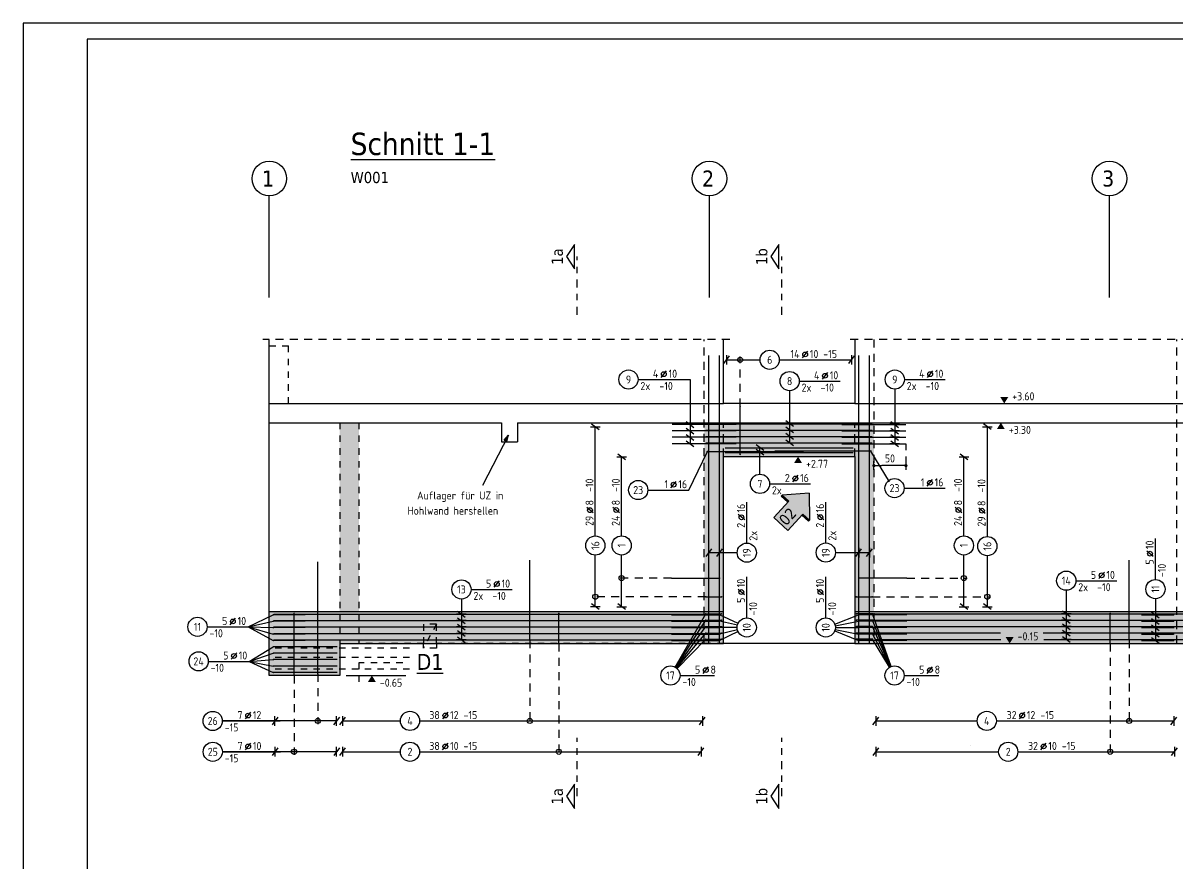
# Model space of a CAD drawing. Extents: x 40 to 130.5, y -19 to 13.9.
# Drawn here: x 39.96 to 58, y -2.45 to 10.69 of the extents above; entities that cross this region are included whole.
import ezdxf
from ezdxf.enums import TextEntityAlignment as Align

# ---------------------------------------------------------------- set-up
doc = ezdxf.new("R2010")
doc.units = 0
doc.header["$LTSCALE"] = 0.5
for name, pattern in [('AUSGEZOGEN', [1000.01, 1000, 0.01]), ('DASHDOTSMALL', [1.05, 0.5, -0.25, 0.05, -0.25]), ('DOT', [0.175, 0.05, -0.125]), ('HIDDEN', [0.375, 0.25, -0.125]), ('HIDDEN2', [0.187, 0.125, -0.062]), ('HIDDEN4', [0.12, 0.02, -0.1]), ('STRICHPUNKT2', [0.55, 0.25, -0.125, 0.05, -0.125]), ('VERDECKT', [0.375, 0.25, -0.125])]:
    doc.linetypes.add(name, pattern=pattern)
for name, color, linetype in [('ACHSEN', 7, 'Continuous'), ('AFU', 7, 'Continuous'), ('BETON', 7, 'Continuous'), ('DRUEBER', 7, 'Continuous'), ('grau_hell', 7, 'Continuous'), ('grau_mittel', 7, 'Continuous'), ('HBT', 7, 'Continuous'), ('HILFE', 7, 'Continuous'), ('index', 7, 'Continuous'), ('koten', 7, 'Continuous'), ('MASSE', 7, 'Continuous'), ('OBJEKT', 7, 'Continuous'), ('RAHMEN', 7, 'Continuous'), ('RND', 7, 'Continuous'), ('SCHNITTE', 7, 'Continuous'), ('SFP_Achsen', 7, 'Continuous'), ('TEXT', 7, 'Continuous'), ('VERDECKT', 7, 'Continuous')]:
    doc.layers.add(name, color=color, linetype=linetype)
doc.styles.add('helv', font='tahoma.ttf')
doc.styles.add('txt', font='isocp.shx')
doc.linetypes.add('AFU_50K', pattern='A,0.15,["/",Standard,S=0.2,R=0,X=-0.01,Y=-0.1],0.07,["/",Standard,S=0.2,R=0,X=-0.01,Y=-0.1],0.15', length=0.37)
doc.linetypes.add('AFU_50L', pattern='A,0.75,["/",Standard,S=0.2,R=0,X=-0.01,Y=-0.1],0.07,["/",Standard,S=0.2,R=0,X=-0.01,Y=-0.1],0.75', length=1.57)
doc.dimstyles.new('DOT_I', dxfattribs={"dimscale": 0.5, "dimtxt": 0.25, "dimasz": 0.25, "dimexe": 0.1, "dimexo": 0.3, "dimgap": 0.1, "dimtad": 1, "dimdec": 3, "dimzin": 3, "dimtxsty": 'txt', "dimblk": 'DOT', "dimblk1": 'DOT', "dimblk2": 'DOT', "dimsah": 1, "dimcen": 0.1, "dimse1": 1, "dimse2": 1, "dimazin": 0, "dimtfac": 1, "dimtdec": 4, "dimtix": 1, "dimtmove": 2, "dimatfit": 3, "dimfxl": 0, "dimtvp": 1, "dimtolj": 1, "dimtzin": 0, "dimarcsym": 0})

# ---------------------------------------------------------------- blocks, each defined once
blk = doc.blocks.new('OKRD_O')
at = {"color": 0, "linetype": 'ByBlock'}
blk.add_solid([(-0.125, 0.202), (0.125, 0.202), (0, 0)], dxfattribs=at)
at = {"color": 0, "linetype": 'ByBlock', "style": 'txt'}
blk.add_attdef('OKRD', (0.25, 0.1), '', height=0.25, dxfattribs=at)
blk = doc.blocks.new('OKRD_U')
at = {"color": 0, "linetype": 'ByBlock'}
blk.add_solid([(-0.125, -0.202), (0.125, -0.202), (0, 0)], dxfattribs=at)
at = {"color": 0, "linetype": 'ByBlock', "style": 'txt'}
blk.add_attdef('OKRD', (0.25, -0.35), '', height=0.25, dxfattribs=at)
blk = doc.blocks.new('Pfeillinie')
at = {"layer": 'TEXT', "linetype": 'Continuous'}
blk.add_hatch(color=7, dxfattribs=at).paths.add_polyline_path([(0, 0), (-0.8, 0.2), (-0.8, 0), (-0.8, -0.2)])
at = {"layer": 'TEXT', "color": 7, "linetype": 'Continuous'}
for p, q in [((-0.8, 0), (-0.8, 0.2)), ((-0.8, 0.2), (0, 0)), ((-0.8, 0), (-0.8, -0.2)), ((-0.8, -0.2), (0, 0))]:
    blk.add_line(p, q, dxfattribs=at)
blk = doc.blocks.new('lei_gre')
at = {"layer": 'RND', "color": 7, "linetype": 'Continuous'}
for p, q in [((-0.09, -0.12), (0.09, 0.12)), ((0, 0.15), (0, -0.15))]:
    blk.add_line(p, q, dxfattribs=at)
blk = doc.blocks.new('RND_LEI')
at = {"layer": 'RND', "color": 7, "linetype": 'Continuous'}
blk.add_line((1.022, 0.066), (1.19, 0.27), dxfattribs=at)
for centre, radius in [((0, 0), 0.3), ((1.106, 0.168), 0.075)]:
    blk.add_circle(centre, radius, dxfattribs=at)
at = {"layer": 'RND', "color": 7, "linetype": 'Continuous', "style": 'txt'}
blk.add_attdef('POSL', text='', height=0.25, dxfattribs=at).set_placement((0, 0), align=Align.MIDDLE)
blk.add_attdef('ANZ', text='', height=0.25, dxfattribs=at).set_placement((0.931, 0.057), align=Align.RIGHT)
for tag, p in [('DUM', (1.253, 0.057)), ('ABSTD', (1.674, 0.057)), ('POSTXT', (0.374, -0.327))]:
    blk.add_attdef(tag, p, '', height=0.25, dxfattribs=at)
blk = doc.blocks.new('DOT')
at = {"layer": 'MASSE', "color": 7, "linetype": 'Continuous'}
for p, q in [((0, 0), (-1, 0)), ((0, 0.54), (0, -0.54))]:
    blk.add_line(p, q, dxfattribs=at)
at = {"layer": 'MASSE', "color": 7, "linetype": 'Continuous', "const_width": 0.2}
blk.add_lwpolyline([(-0.1, 0, 1), (0.1, 0, 1)], format="xyb", close=True, dxfattribs=at)
blk = doc.blocks.new('*D21')
at = {"layer": 'DEFPOINTS', "color": 0, "linetype": 'AUSGEZOGEN', "transparency": 16777216}
for p in [(53.247, 3.775), (53.247, 3.775), (53.747, 3.775)]:
    blk.add_point(p, dxfattribs=at)
at = {"layer": 'MASSE', "color": 0, "linetype": 'AUSGEZOGEN', "lineweight": -2, "transparency": 16777216}
blk.add_line((53.622, 3.775), (53.372, 3.775), dxfattribs=at)
at = {"layer": 'MASSE', "color": 0, "linetype": 'AUSGEZOGEN', "lineweight": -2, "transparency": 16777216, "xscale": 0.125, "yscale": 0.125, "zscale": 0.125, "rotation": 180}
blk.add_blockref('DOT', (53.247, 3.775), dxfattribs=at)
at = {"layer": 'MASSE', "color": 0, "linetype": 'AUSGEZOGEN', "lineweight": -2, "transparency": 16777216, "xscale": 0.125, "yscale": 0.125, "zscale": 0.125}
blk.add_blockref('DOT', (53.747, 3.775), dxfattribs=at)
at = {"layer": 'MASSE', "color": 0, "linetype": 'AUSGEZOGEN', "transparency": 16777216, "insert": (53.497, 3.888), "char_height": 0.125, "attachment_point": 5, "style": 'txt'}
blk.add_mtext('\\A1;50', dxfattribs=at)
blk = doc.blocks.new('SCHN-2')
at = {"layer": 'SCHNITTE', "color": 6, "linetype": 'Continuous'}
blk.add_lwpolyline([(0.378, 0.088), (0, 0.34), (-0.378, 0.088)], close=True, dxfattribs=at)
at = {"layer": 'SCHNITTE', "color": 1, "linetype": 'DASHDOTSMALL', "style": 'helv'}
blk.add_attdef('SCHN-2', text='', height=0.35, dxfattribs=at).set_placement((0, 0.45), align=Align.CENTER)
blk = doc.blocks.new('A1-35-0')
at = {"layer": 'RAHMEN'}
for p, q in [((118.9, 59.4), (0, 59.4)), ((0, 59.4), (0, 0))]:
    blk.add_line(p, q, dxfattribs=at)
at = {"layer": 'RAHMEN', "color": 5}
for p, q in [((118.4, 58.9), (2, 58.9)), ((2, 58.9), (2, 0.5))]:
    blk.add_line(p, q, dxfattribs=at)
blk = doc.blocks.new('hin_ind5')
at = {"layer": 'grau_hell', "linetype": 'AUSGEZOGEN'}
h = blk.add_hatch(color=9, dxfattribs=at)
h.dxf.hatch_style = 2
h.paths.add_polyline_path([(0, 0), (0.619, -0.577), (0.619, -0.3), (1.306, -0.3), (1.306, 0.3), (0.619, 0.3), (0.619, 0.577)])
h.paths.add_polyline_path([(0.34, -0.274), (1.311, -0.274), (1.311, 0.274), (0.34, 0.274)], flags=9)
at = {"layer": 'OBJEKT', "linetype": 'AUSGEZOGEN'}
for points in [[(0.619, 0.3), (0.66, 0.3), (0.66, 0.577), (0.619, 0.577)], [(0.619, -0.577), (0.66, -0.577), (0.66, -0.3), (0.619, -0.3)]]:
    blk.add_hatch(color=1, dxfattribs=at).paths.add_polyline_path(points)
at = {"layer": 'OBJEKT', "color": 1, "linetype": 'AUSGEZOGEN'}
for p, q in [((0, 0), (0.619, 0.577)), ((0.619, 0.577), (0.619, 0.3)), ((0.619, 0.577), (0.66, 0.577)), ((0.66, 0.577), (0.66, 0.3)), ((0, 0), (0.619, -0.577)), ((0.619, 0.3), (1.306, 0.3)), ((1.306, 0.3), (1.306, -0.3)), ((0.619, -0.3), (0.619, -0.577)), ((0.619, -0.3), (1.306, -0.3)), ((0.66, -0.3), (0.66, -0.577))]:
    blk.add_line(p, q, dxfattribs=at)
at = {"layer": 'OBJEKT', "color": 7, "linetype": 'AUSGEZOGEN'}
blk.add_line((0.619, -0.577), (0.66, -0.577), dxfattribs=at)
at = {"layer": 'index', "color": 1, "linetype": 'Continuous', "style": 'helv'}
blk.add_attdef('INDEX', text='', height=0.35, rotation=360, dxfattribs=at).set_placement((1.259, 0), align=Align.MIDDLE_RIGHT)

msp = doc.modelspace()

# ---------------------------------------------------------------- hatches: boundary and pattern name
at = {"layer": 'grau_hell'}
for points in [[(50.8969, 4.4461), (50.8969, 3.9161), (52.9469, 3.9161), (52.9469, 4.4461)], [(46.2498, 0.9961), (46.4119, 0.9961), (46.4119, 1.2961)]]:
    msp.add_hatch(color=9, dxfattribs=at).paths.add_polyline_path(points)
h = msp.add_hatch(color=9, dxfattribs=at)
h.paths.add_polyline_path([(43.8019, 1.4961), (43.8019, 0.4961), (44.9019, 0.4961), (44.9019, 1.4961)])
h.paths.add_polyline_path([(46.2119, 0.9961), (46.2119, 1.2961), (46.4119, 1.2961), (46.4119, 0.9961), (50.5969, 0.9961), (50.5969, 1.4961), (45.2019, 1.4961), (45.2019, 0.9961)])
h.paths.add_polyline_path([(46.2119, 0.9961), (46.2498, 0.9961), (46.4119, 1.2961), (46.2119, 1.2961)], flags=17)
h = msp.add_hatch(color=9, dxfattribs=at)
h.paths.add_polyline_path([(53.2469, 1.4961), (53.2469, 0.9961), (57.9769, 0.9961), (57.9769, 1.4961)])
h.paths.add_polyline_path([(59.4319, 0.9961), (59.4319, 1.0811), (59.7569, 1.0811), (59.7569, 1.2686), (60.0169, 1.2686), (60.0169, 1.4561), (60.2769, 1.4561), (60.2769, 1.4961), (57.9769, 1.4961), (57.9769, 0.9961)])
h.paths.add_polyline_path([(60.6713, 1.4961), (60.2769, 1.4961), (60.2769, 1.4561), (60.0169, 1.4561), (60.0169, 1.2686), (59.7569, 1.2686), (59.7569, 1.0811), (59.4319, 1.0811), (59.4319, 0.9961), (59.9781, 0.9961)])
h.paths.add_polyline_path([(64.6019, 0.9961), (64.7519, 0.9961), (64.7519, 1.4961), (60.6713, 1.4961), (59.9781, 0.9961)])
at = {"layer": 'grau_mittel'}
h = msp.add_hatch(color=61, dxfattribs=at)
h.paths.add_polyline_path([(44.9019, 1.4961), (45.2019, 1.4961), (45.2019, 4.4461), (44.9019, 4.4461)])
h.paths.add_polyline_path([(44.9019, 0.9961), (45.2019, 0.9961), (45.2019, 1.4961), (44.9019, 1.4961)])
h = msp.add_hatch(color=61, dxfattribs=at)
h.paths.add_polyline_path([(50.5969, 1.4961), (50.5969, 0.9961), (50.8969, 0.9961), (50.8969, 1.4961)])
h.paths.add_polyline_path([(50.5969, 1.4961), (50.8969, 1.4961), (50.8969, 3.9161), (50.8969, 4.4461), (50.5969, 4.4461)])
h = msp.add_hatch(color=61, dxfattribs=at)
h.paths.add_polyline_path([(53.2469, 1.4961), (52.9469, 1.4961), (52.9469, 0.9961), (53.2469, 0.9961)])
h.paths.add_polyline_path([(53.2469, 4.4461), (52.9469, 4.4461), (52.9469, 3.9161), (52.9469, 1.4961), (53.2469, 1.4961)])

# ---------------------------------------------------------------- linework, layer by layer
at = {"layer": 'ACHSEN', "color": 140, "linetype": 'AUSGEZOGEN'}
for p, q in [((43.8019, 6.4016), (43.8019, 7.9897)), ((50.6769, 6.4016), (50.6769, 7.9897)), ((56.9269, 6.4016), (56.9269, 7.9897))]:
    msp.add_line(p, q, dxfattribs=at)
at = {"layer": 'AFU', "color": 8, "linetype": 'AFU_50L'}
for p, q in [((43.8019, 4.7461), (50.8969, 4.7461)), ((52.9469, 4.7461), (62.4357, 4.7461)), ((43.8019, 4.4461), (47.4269, 4.4461)), ((47.6769, 4.4461), (59.5619, 4.4461)), ((43.8019, 1.4961), (50.8969, 1.4961)), ((52.9469, 1.4961), (65.0519, 1.4961)), ((44.9019, 0.9961), (50.8969, 0.9961)), ((44.9019, 0.9961), (44.9019, 0.4961)), ((52.9469, 0.9961), (64.6019, 0.9961)), ((44.9019, 0.4961), (43.8019, 0.4961))]:
    msp.add_line(p, q, dxfattribs=at)
at = {"layer": 'AFU', "color": 8, "linetype": 'AFU_50K'}
for p, q in [((47.4269, 4.4461), (47.4269, 4.1461)), ((47.6769, 4.4461), (47.6769, 4.1461)), ((47.4269, 4.1461), (47.6769, 4.1461))]:
    msp.add_line(p, q, dxfattribs=at)
at = {"layer": 'BETON', "color": 6, "linetype": 'AUSGEZOGEN'}
for p, q in [((43.8019, 0.4961), (43.8019, 5.7461)), ((50.8969, 4.7461), (50.8969, 5.7461)), ((52.9469, 5.7461), (52.9469, 4.7461)), ((52.9469, 4.7461), (50.8969, 4.7461)), ((50.8969, 0.9961), (50.8969, 3.9161)), ((50.8969, 3.9161), (52.9469, 3.9161)), ((52.9469, 3.9161), (52.9469, 0.9961)), ((52.9469, 0.9961), (50.8969, 0.9961))]:
    msp.add_line(p, q, dxfattribs=at)
at = {"layer": 'DRUEBER', "color": 7, "linetype": 'DOT'}
for p, q in [((43.8019, 5.6461), (44.1019, 5.6461)), ((44.1019, 4.7461), (44.1019, 5.6461)), ((44.9019, 4.4461), (44.9019, 0.4961)), ((45.2019, 4.4461), (45.2019, 0.9961)), ((46.4119, 1.2961), (46.2119, 1.2961)), ((46.2119, 1.2961), (46.2119, 0.9961)), ((46.4119, 1.2961), (46.2119, 0.9261)), ((46.4119, 0.9961), (46.4119, 1.2961)), ((46.2119, 0.9961), (45.2019, 0.9961)), ((46.2119, 0.9261), (46.2119, 0.9961)), ((46.4119, 0.9261), (46.2119, 0.9261)), ((50.8969, 0.9961), (46.4119, 0.9961)), ((46.4119, 0.9961), (46.4119, 0.9261)), ((52.9469, 0.9961), (59.4319, 0.9961)), ((45.886, 0.6961), (45.2019, 0.6961)), ((45.2019, 0.6961), (45.2019, 0.3126)), ((44.9019, 0.4961), (43.8019, 0.4961))]:
    msp.add_line(p, q, dxfattribs=at)
at = {"layer": 'HBT', "color": 7, "linetype": 'VERDECKT'}
msp.add_line((54.7499, -0.6039), (54.7499, -0.6039), dxfattribs=at)
at = {"layer": 'HILFE', "color": 102, "linetype": 'HIDDEN'}
for p, q in [((50.9969, 5.7461), (43.7019, 5.7461)), ((65.1519, 5.7461), (52.8469, 5.7461))]:
    msp.add_line(p, q, dxfattribs=at)
at = {"layer": 'HILFE', "color": 102, "linetype": 'AUSGEZOGEN'}
msp.add_line((45.0002, 0.4961), (45.9332, 0.4961), dxfattribs=at)
at = {"layer": 'MASSE', "color": 7, "linetype": 'HIDDEN4'}
msp.add_line((53.7469, 4.1175), (53.7469, 3.7075), dxfattribs=at)
at = {"layer": 'RND', "color": 7, "linetype": 'AUSGEZOGEN'}
for p, q in [((50.9452, 5.4284), (51.4693, 5.4284)), ((51.7693, 5.4284), (52.8982, 5.4284)), ((49.5627, 5.1203), (50.3747, 5.1203)), ((52.0802, 5.0957), (52.7202, 5.0957)), ((53.7226, 5.1203), (54.3626, 5.1203)), ((48.8949, 2.6771), (48.8949, 4.3792)), ((55.0188, 2.6678), (55.0188, 4.3831)), ((49.3053, 2.6783), (49.3053, 3.9111)), ((54.6526, 2.6783), (54.6526, 3.9111)), ((51.6169, 3.4908), (52.2569, 3.4908)), ((49.7148, 3.3939), (50.3548, 3.3939)), ((53.7191, 3.4239), (54.3591, 3.4239)), ((51.2614, 2.5653), (51.2614, 3.2053)), ((52.4956, 2.5669), (52.4956, 3.2069)), ((57.6449, 1.9962), (57.6449, 2.6362)), ((48.8949, 1.5732), (48.8949, 2.3771)), ((49.3053, 1.5705), (49.3053, 2.3783)), ((54.6526, 1.5705), (54.6526, 2.3783)), ((55.0188, 1.5717), (55.0188, 2.3678)), ((51.2602, 1.397), (51.2602, 2.037)), ((52.4945, 1.397), (52.4945, 2.037)), ((46.9535, 1.8414), (47.5935, 1.8414)), ((56.4019, 1.9771), (57.0419, 1.9771)), ((42.8299, 1.2572), (43.4699, 1.2572)), ((42.8473, 0.7178), (43.4873, 0.7178)), ((50.2185, 0.4966), (50.7585, 0.4966)), ((53.7192, 0.4966), (54.2592, 0.4966)), ((43.8906, -0.2137), (43.0675, -0.2137)), ((43.0675, -0.2137), (43.9738, -0.2137)), ((44.8507, -0.2137), (43.8906, -0.2137)), ((44.9468, -0.213), (45.8492, -0.213)), ((46.1492, -0.213), (50.5674, -0.213)), ((53.277, -0.213), (54.8596, -0.213)), ((55.1596, -0.213), (57.9325, -0.213)), ((43.8915, -0.6953), (43.069, -0.6953)), ((43.069, -0.6953), (43.9753, -0.6953)), ((44.8523, -0.6953), (43.8915, -0.6953)), ((44.9464, -0.6953), (45.8489, -0.6953)), ((46.1489, -0.6953), (50.5471, -0.6953)), ((53.2781, -0.6953), (55.1951, -0.6953)), ((55.4951, -0.6953), (57.9428, -0.6953))]:
    msp.add_line(p, q, dxfattribs=at)
at = {"layer": 'RND', "color": 102, "linetype": 'VERDECKT'}
for p, q in [((51.157, 4.7009), (51.157, 5.4784)), ((50.0851, 2.0192), (49.2553, 2.0192)), ((53.7587, 2.0192), (54.7026, 2.0192)), ((50.619, 1.7265), (48.8449, 1.7265)), ((53.219, 1.7265), (55.0688, 1.7265)), ((47.872, 1.0475), (47.872, -0.263)), ((48.3247, 0.9961), (48.3247, -0.7453)), ((56.9384, 0.9961), (56.9384, -0.7453)), ((57.2361, 1.0475), (57.2361, -0.263)), ((44.1878, 0.4961), (44.1878, -0.7453)), ((44.5596, 0.5211), (44.5596, -0.2637))]:
    msp.add_line(p, q, dxfattribs=at)
at = {"layer": 'RND', "color": 102, "linetype": 'AUSGEZOGEN'}
for p, q in [((50.3747, 5.1203), (50.3747, 4.1175)), ((51.9302, 4.9457), (51.9302, 4.1306)), ((53.5726, 4.9703), (53.5726, 4.1175)), ((50.3548, 3.3939), (50.6448, 3.995)), ((51.4669, 3.6408), (51.4669, 4.0549)), ((53.4912, 3.5221), (53.199, 4.0032)), ((51.1114, 2.4153), (50.6657, 2.4153)), ((52.6456, 2.4169), (53.1781, 2.4169)), ((56.2519, 1.8271), (56.2519, 1.0611)), ((46.8035, 1.6914), (46.8035, 1.0547)), ((57.6449, 1.6962), (57.6449, 1.0442)), ((43.4699, 1.2572), (43.8637, 1.4442)), ((50.143, 0.6268), (50.619, 1.4594)), ((51.1241, 1.3101), (50.8351, 1.4442)), ((52.6346, 1.3007), (53.0087, 1.4442)), ((53.5187, 0.6379), (53.2248, 1.4594)), ((43.4699, 1.2572), (43.8637, 1.3442)), ((50.1492, 0.6231), (50.619, 1.3601)), ((51.1139, 1.2804), (50.8351, 1.3442)), ((52.6419, 1.2749), (53.0087, 1.3442)), ((53.5136, 0.6359), (53.2248, 1.3601)), ((43.4699, 1.2572), (43.8637, 1.1442)), ((43.4699, 1.2572), (43.8637, 1.2442)), ((43.4735, 1.2561), (43.8637, 1.0442)), ((50.1563, 0.6183), (50.619, 1.2599)), ((50.1644, 0.612), (50.619, 1.1588)), ((51.1102, 1.246), (50.8351, 1.2442)), ((51.1144, 1.2117), (50.8351, 1.1442)), ((51.1248, 1.1824), (50.8351, 1.0442)), ((52.6341, 1.192), (53.0087, 1.0442)), ((52.6416, 1.2176), (53.0087, 1.1442)), ((52.6445, 1.2462), (53.0087, 1.2442)), ((53.499, 0.6292), (53.2186, 1.1588)), ((53.5075, 0.6333), (53.2248, 1.2599)), ((43.4873, 0.7178), (43.8637, 0.9442)), ((50.1731, 0.6042), (50.619, 1.0632)), ((53.4913, 0.6248), (53.2248, 1.0632)), ((43.4873, 0.7178), (43.8637, 0.8442)), ((43.4873, 0.7178), (43.8637, 0.7442)), ((43.4873, 0.7178), (43.8637, 0.5442)), ((43.4873, 0.7178), (43.8637, 0.6442))]:
    msp.add_line(p, q, dxfattribs=at)
at = {"layer": 'RND', "color": 1, "linetype": 'AUSGEZOGEN'}
for points in [[(50.6657, 0.9961), (50.6657, 5.4961)], [(50.8339, 0.9961), (50.8339, 5.4961)], [(53.0099, 0.9961), (53.0099, 5.4961)], [(53.1781, 0.9961), (53.1781, 5.4961)], [(51.157, 3.9504), (51.157, 4.7009)], [(51.0969, 4.4175), (50.0969, 4.4175)], [(50.6219, 4.4306), (53.2219, 4.4306)], [(50.6219, 4.3306), (53.2219, 4.3306)], [(52.7469, 4.4175), (53.7469, 4.4175)], [(51.0969, 4.3175), (50.0969, 4.3175)], [(51.0969, 4.2175), (50.0969, 4.2175)], [(50.6219, 4.2306), (53.2219, 4.2306)], [(50.6219, 4.2306), (53.2219, 4.2306)], [(52.7469, 4.3175), (53.7469, 4.3175)], [(52.7469, 4.2175), (53.7469, 4.2175)], [(51.0969, 4.1175), (50.0969, 4.1175)], [(50.6219, 4.1306), (53.2219, 4.1306)], [(50.6448, 3.995), (52.1448, 3.995)], [(50.9219, 4.0549), (52.9219, 4.0549)], [(50.9219, 3.9818), (52.9219, 3.9818)], [(53.199, 4.0032), (51.699, 4.0032)], [(52.7469, 4.1175), (53.7469, 4.1175)], [(44.5596, 0.5211), (44.5596, 2.2711)], [(47.872, 1.0475), (47.872, 2.2975)], [(57.2361, 1.0475), (57.2361, 2.2975)], [(50.0851, 2.0192), (50.8351, 2.0192)], [(53.7587, 2.0192), (53.0087, 2.0192)], [(50.619, 1.7265), (50.869, 1.7265)], [(52.969, 1.7265), (53.219, 1.7265)], [(44.3637, 1.4442), (43.8637, 1.4442)], [(43.8722, 1.4547), (50.6222, 1.4547)], [(44.1878, 0.4961), (44.1878, 1.4661)], [(48.3247, 0.9961), (48.3247, 1.4661)], [(50.0851, 1.4442), (50.8351, 1.4442)], [(50.619, 1.4594), (50.869, 1.4594)], [(53.2248, 1.4594), (52.9748, 1.4594)], [(53.7587, 1.4442), (53.0087, 1.4442)], [(53.2639, 1.4611), (57.9139, 1.4611)], [(56.9384, 0.9961), (56.9384, 1.4661)], [(57.429, 1.4442), (57.929, 1.4442)], [(57.5239, 1.4613), (64.7239, 1.4613)], [(44.3637, 1.3442), (43.8637, 1.3442)], [(43.8722, 1.3547), (50.6222, 1.3547)], [(50.0851, 1.3442), (50.8351, 1.3442)], [(50.619, 1.3601), (50.869, 1.3601)], [(53.2248, 1.3601), (52.9748, 1.3601)], [(53.7587, 1.3442), (53.0087, 1.3442)], [(53.2639, 1.3611), (57.9139, 1.3611)], [(57.429, 1.3442), (57.929, 1.3442)], [(57.5239, 1.3613), (64.7239, 1.3613)], [(44.3637, 1.2442), (43.8637, 1.2442)], [(44.3637, 1.1442), (43.8637, 1.1442)], [(43.8722, 1.2547), (50.6222, 1.2547)], [(43.8722, 1.1547), (50.6222, 1.1547)], [(50.0851, 1.2442), (50.8351, 1.2442)], [(50.0851, 1.1442), (50.8351, 1.1442)], [(50.619, 1.2599), (50.869, 1.2599)], [(50.619, 1.1588), (50.869, 1.1588)], [(53.2248, 1.2599), (52.9748, 1.2599)], [(53.2248, 1.1588), (52.9748, 1.1588)], [(53.7587, 1.2442), (53.0087, 1.2442)], [(53.7587, 1.1442), (53.0087, 1.1442)], [(53.2639, 1.2611), (57.9139, 1.2611)], [(53.2639, 1.1611), (55.2257, 1.1611)], [(55.8909, 1.1611), (57.9139, 1.1611)], [(57.429, 1.2442), (57.929, 1.2442)], [(57.429, 1.1442), (57.929, 1.1442)], [(57.5239, 1.2613), (64.7239, 1.2613)], [(57.5239, 1.1613), (64.7239, 1.1613)], [(44.3637, 1.0442), (43.8637, 1.0442)], [(44.8637, 0.9442), (43.8637, 0.9442)], [(43.8722, 1.0547), (50.6222, 1.0547)], [(50.0851, 1.0442), (50.8351, 1.0442)], [(50.619, 1.0632), (50.869, 1.0632)], [(53.2248, 1.0632), (52.9748, 1.0632)], [(53.7587, 1.0442), (53.0087, 1.0442)], [(53.2639, 1.0611), (55.2278, 1.0611)], [(55.9037, 1.0611), (57.9139, 1.0611)], [(57.429, 1.0442), (57.929, 1.0442)], [(57.5239, 1.0613), (64.7239, 1.0613)], [(44.8637, 0.8442), (43.8637, 0.8442)], [(44.8637, 0.7442), (43.8637, 0.7442)], [(44.8637, 0.6442), (43.8637, 0.6442)], [(44.8637, 0.5442), (43.8637, 0.5442)]]:
    msp.add_lwpolyline(points, dxfattribs=at)
at = {"layer": 'RND', "color": 7, "linetype": 'AUSGEZOGEN'}
for points, const_width in [([(51.1508, 4.7009, 1), (51.1633, 4.7009, 1)], 0.0125), ([(50.6378, 3.995, 1), (50.6518, 3.995, 1)], 0.014), ([(53.206, 4.0032, -1), (53.192, 4.0032, -1)], 0.014), ([(51.1508, 3.9504, 1), (51.1633, 3.9504, 1)], 0.0125), ([(50.8289, 2.0192, 1), (50.8414, 2.0192, 1)], 0.0125), ([(53.015, 2.0192, -1), (53.0025, 2.0192, -1)], 0.0125), ([(50.6253, 1.7265, -1), (50.6128, 1.7265, -1)], 0.0125), ([(50.8753, 1.7265, -1), (50.8628, 1.7265, -1)], 0.0125), ([(52.9753, 1.7265, -1), (52.9628, 1.7265, -1)], 0.0125), ([(53.2253, 1.7265, -1), (53.2128, 1.7265, -1)], 0.0125), ([(43.87, 1.4442, -1), (43.8575, 1.4442, -1)], 0.0125), ([(44.1816, 1.4661, 1), (44.1941, 1.4661, 1)], 0.0125), ([(48.3184, 1.4661, 1), (48.3309, 1.4661, 1)], 0.0125), ([(50.6253, 1.4594, -1), (50.6128, 1.4594, -1)], 0.0125), ([(50.8289, 1.4442, 1), (50.8414, 1.4442, 1)], 0.0125), ([(50.8753, 1.4594, -1), (50.8628, 1.4594, -1)], 0.0125), ([(52.9686, 1.4594, 1), (52.9811, 1.4594, 1)], 0.0125), ([(53.015, 1.4442, -1), (53.0025, 1.4442, -1)], 0.0125), ([(53.2186, 1.4594, 1), (53.2311, 1.4594, 1)], 0.0125), ([(56.9321, 1.4661, 1), (56.9446, 1.4661, 1)], 0.0125), ([(57.9227, 1.4442, 1), (57.9352, 1.4442, 1)], 0.0125), ([(43.87, 1.3442, -1), (43.8575, 1.3442, -1)], 0.0125), ([(50.6253, 1.3601, -1), (50.6128, 1.3601, -1)], 0.0125), ([(50.6253, 1.2599, -1), (50.6128, 1.2599, -1)], 0.0125), ([(50.8289, 1.3442, 1), (50.8414, 1.3442, 1)], 0.0125), ([(50.8753, 1.3601, -1), (50.8628, 1.3601, -1)], 0.0125), ([(50.8753, 1.2599, -1), (50.8628, 1.2599, -1)], 0.0125), ([(52.9686, 1.3601, 1), (52.9811, 1.3601, 1)], 0.0125), ([(52.9686, 1.2599, 1), (52.9811, 1.2599, 1)], 0.0125), ([(53.015, 1.3442, -1), (53.0025, 1.3442, -1)], 0.0125), ([(53.2186, 1.3601, 1), (53.2311, 1.3601, 1)], 0.0125), ([(53.2186, 1.2599, 1), (53.2311, 1.2599, 1)], 0.0125), ([(57.9227, 1.3442, 1), (57.9352, 1.3442, 1)], 0.0125), ([(43.87, 1.2442, -1), (43.8575, 1.2442, -1)], 0.0125), ([(43.87, 1.1442, -1), (43.8575, 1.1442, -1)], 0.0125), ([(50.6253, 1.1588, -1), (50.6128, 1.1588, -1)], 0.0125), ([(50.8289, 1.2442, 1), (50.8414, 1.2442, 1)], 0.0125), ([(50.8289, 1.1442, 1), (50.8414, 1.1442, 1)], 0.0125), ([(50.8753, 1.1588, -1), (50.8628, 1.1588, -1)], 0.0125), ([(52.9686, 1.1588, 1), (52.9811, 1.1588, 1)], 0.0125), ([(53.015, 1.2442, -1), (53.0025, 1.2442, -1)], 0.0125), ([(53.015, 1.1442, -1), (53.0025, 1.1442, -1)], 0.0125), ([(53.2186, 1.1588, 1), (53.2311, 1.1588, 1)], 0.0125), ([(57.9227, 1.2442, 1), (57.9352, 1.2442, 1)], 0.0125), ([(57.9227, 1.1442, 1), (57.9352, 1.1442, 1)], 0.0125), ([(43.87, 1.0442, -1), (43.8575, 1.0442, -1)], 0.0125), ([(43.87, 0.9442, -1), (43.8575, 0.9442, -1)], 0.0125), ([(47.8657, 1.0475, 1), (47.8782, 1.0475, 1)], 0.0125), ([(50.6253, 1.0632, -1), (50.6128, 1.0632, -1)], 0.0125), ([(50.8289, 1.0442, 1), (50.8414, 1.0442, 1)], 0.0125), ([(50.8753, 1.0632, -1), (50.8628, 1.0632, -1)], 0.0125), ([(52.9686, 1.0632, 1), (52.9811, 1.0632, 1)], 0.0125), ([(53.015, 1.0442, -1), (53.0025, 1.0442, -1)], 0.0125), ([(53.2186, 1.0632, 1), (53.2311, 1.0632, 1)], 0.0125), ([(57.2298, 1.0475, 1), (57.2423, 1.0475, 1)], 0.0125), ([(57.9227, 1.0442, 1), (57.9352, 1.0442, 1)], 0.0125), ([(43.87, 0.8442, -1), (43.8575, 0.8442, -1)], 0.0125), ([(43.87, 0.7442, -1), (43.8575, 0.7442, -1)], 0.0125), ([(43.87, 0.6442, -1), (43.8575, 0.6442, -1)], 0.0125), ([(43.87, 0.5442, -1), (43.8575, 0.5442, -1)], 0.0125), ([(44.5533, 0.5211, 1), (44.5658, 0.5211, 1)], 0.0125)]:
    msp.add_lwpolyline(points, format="xyb", close=True, dxfattribs=dict(at, const_width=const_width))
at = {"layer": 'RND', "color": 102, "linetype": 'AUSGEZOGEN'}
msp.add_lwpolyline([(47.5365, 4.2487), (47.1316, 3.4646)], dxfattribs=at)
at = {"layer": 'RND', "color": 1, "linetype": 'HIDDEN2'}
for points in [[(45.9932, 0.9216), (43.8519, 0.9216)], [(45.9932, 0.7779), (43.8519, 0.7779)], [(45.9932, 0.5966), (43.8519, 0.5966)]]:
    msp.add_lwpolyline(points, dxfattribs=at)
at = {"layer": 'RND', "color": 7, "linetype": 'AUSGEZOGEN'}
for centre in [(51.157, 5.4284), (49.3053, 2.0192), (54.6526, 2.0192), (48.8949, 1.7265), (55.0188, 1.7265), (44.5596, -0.2137), (47.872, -0.213), (57.2361, -0.213), (44.1878, -0.6953), (48.3247, -0.6953), (56.9384, -0.6953)]:
    msp.add_circle(centre, 0.04, dxfattribs=at)
at = {"layer": 'SCHNITTE', "color": 6, "linetype": 'STRICHPUNKT2'}
for p, q in [((48.6127, 6.1329), (48.6127, 7.0407)), ((51.8068, 6.1329), (51.8068, 7.0407)), ((48.6127, -1.391), (48.6127, -0.4772)), ((51.8068, -1.391), (51.8068, -0.4772))]:
    msp.add_line(p, q, dxfattribs=at)
at = {"layer": 'SFP_Achsen', "color": 7, "linetype": 'AUSGEZOGEN'}
for centre in [(43.8019, 8.2602), (50.6769, 8.2602), (56.9269, 8.2602)]:
    msp.add_circle(centre, 0.2705, dxfattribs=at)
at = {"layer": 'VERDECKT', "color": 7, "linetype": 'HIDDEN'}
for p, q in [((50.5969, 0.9961), (50.5969, 5.7461)), ((53.2469, 5.7461), (53.2469, 0.9961)), ((57.9769, 0.9961), (57.9769, 5.7461)), ((50.8969, 3.9161), (50.8969, 4.4461)), ((52.9469, 3.9161), (52.9469, 4.4461))]:
    msp.add_line(p, q, dxfattribs=at)

# ---------------------------------------------------------------- block references
at = {"layer": 'koten', "color": 7, "linetype": 'AFU_50L', "xscale": 0.5, "yscale": 0.5, "zscale": 0.5}
for name, p, values in [('OKRD_O', (55.2833, 4.7461), {'OKRD': '+3.60'}), ('OKRD_U', (55.2299, 4.4461), {'OKRD': '+3.30'})]:
    msp.add_blockref(name, p, dxfattribs=at).add_auto_attribs(values)
at = {"layer": 'koten', "color": 7, "linetype": 'AUSGEZOGEN', "xscale": 0.5, "yscale": 0.5, "zscale": 0.5}
for name, p, values in [('OKRD_U', (52.0619, 3.9161), {'OKRD': '+2.77'}), ('OKRD_O', (55.3672, 0.9961), {'OKRD': '-0.15'}), ('OKRD_U', (45.4039, 0.4961), {'OKRD': '-0.65'})]:
    msp.add_blockref(name, p, dxfattribs=at).add_auto_attribs(values)
at = {"layer": 'OBJEKT', "color": 7, "linetype": 'AUSGEZOGEN'}
ref = msp.add_blockref('hin_ind5', (52.2349, 3.3474), dxfattribs=dict(at, xscale=-0.5, yscale=0.5, zscale=0.5, rotation=47.54143881477167))
ref.add_attrib('INDEX', '02', dxfattribs={"layer": 'index', "color": 1, "linetype": 'Continuous', "height": 0.175, "rotation": 47.54144, "style": 'helv'}).set_placement((51.9878, 3.0773), align=Align.MIDDLE_RIGHT)
at = {"layer": 'RAHMEN', "color": 191, "linetype": 'AUSGEZOGEN', "xscale": 0.5, "yscale": 0.5, "zscale": 0.5}
msp.add_blockref('A1-35-0', (39.9553, -19.0109), dxfattribs=at)
at = {"layer": 'RND', "color": 7, "linetype": 'AUSGEZOGEN', "xscale": 0.5, "yscale": 0.5, "zscale": 0.5}
for p in [(50.9452, 5.4284), (52.8982, 5.4284), (44.9468, -0.213), (50.5674, -0.213), (53.277, -0.213), (57.9325, -0.213), (44.9464, -0.6953), (50.5471, -0.6953), (53.2781, -0.6953), (57.9428, -0.6953)]:
    msp.add_blockref('lei_gre', p, dxfattribs=at)
for p, values in [((51.6193, 5.4284), {'POSL': '6', 'DUM': '10', 'ANZ': '14', 'ABSTD': '-15'}), ((49.4127, 5.1203), {'POSL': '9', 'DUM': '10', 'ANZ': '4', 'POSTXT': '2x  -10'}), ((51.9302, 5.0957), {'POSL': '8', 'DUM': '10', 'ANZ': '4', 'POSTXT': '2x  -10'}), ((53.5726, 5.1203), {'POSL': '9', 'DUM': '10', 'ANZ': '4', 'POSTXT': '2x  -10'}), ((51.4669, 3.4908), {'POSL': '7', 'DUM': '16', 'ANZ': '2', 'POSTXT': '2x'}), ((49.5648, 3.3939), {'POSL': '23', 'DUM': '16', 'ANZ': '1'}), ((53.5691, 3.4239), {'POSL': '23', 'DUM': '16', 'ANZ': '1'}), ((46.8035, 1.8414), {'POSL': '13', 'DUM': '10', 'ANZ': '5', 'POSTXT': '2x  -10'}), ((56.2519, 1.9771), {'POSL': '14', 'DUM': '10', 'ANZ': '5', 'POSTXT': '2x  -10'}), ((42.6799, 1.2572), {'POSL': '11', 'DUM': '10', 'ANZ': '5', 'POSTXT': '-10'}), ((42.6973, 0.7178), {'POSL': '24', 'DUM': '10', 'ANZ': '5', 'POSTXT': '-10'}), ((50.0685, 0.4966), {'POSL': '17', 'DUM': '8', 'ANZ': '5', 'POSTXT': '-10'}), ((53.5692, 0.4966), {'POSL': '17', 'DUM': '8', 'ANZ': '5', 'POSTXT': '-10'}), ((42.9175, -0.2137), {'POSL': '26', 'DUM': '12', 'ANZ': '7', 'POSTXT': '-15'}), ((45.9992, -0.213), {'POSL': '4', 'DUM': '12', 'ANZ': '38', 'ABSTD': '-15'}), ((55.0096, -0.213), {'POSL': '4', 'DUM': '12', 'ANZ': '32', 'ABSTD': '-15'}), ((42.919, -0.6953), {'POSL': '25', 'DUM': '10', 'ANZ': '7', 'POSTXT': '-15'}), ((45.9989, -0.6953), {'POSL': '2', 'DUM': '10', 'ANZ': '38', 'ABSTD': '-15'}), ((55.3451, -0.6953), {'POSL': '2', 'DUM': '10', 'ANZ': '32', 'ABSTD': '-15'})]:
    msp.add_blockref('RND_LEI', p, dxfattribs=at).add_auto_attribs(values)
for p, rotation in [((48.8949, 4.3792), 90), ((55.0188, 4.3831), 90), ((49.3053, 3.9111), 90), ((54.6526, 3.9111), 90), ((48.8949, 1.5732), 90), ((49.3053, 1.5705), 90), ((54.6526, 1.5705), 90), ((55.0188, 1.5717), 90), ((43.8906, -0.2137), 180), ((44.8507, -0.2137), 180), ((43.8915, -0.6953), 180), ((44.8523, -0.6953), 180)]:
    msp.add_blockref('lei_gre', p, dxfattribs=dict(at, rotation=rotation))
at = {"layer": 'RND', "color": 102, "linetype": 'AUSGEZOGEN'}
for name, p, xscale, yscale, zscale, rotation in [('lei_gre', (50.3747, 4.4175), 0.5, 0.5, 0.5, 270), ('lei_gre', (50.3747, 4.3175), 0.5, 0.5, 0.5, 270), ('lei_gre', (51.9302, 4.4306), 0.5, 0.5, 0.5, 90), ('lei_gre', (51.9302, 4.3306), 0.5, 0.5, 0.5, 90), ('lei_gre', (53.5726, 4.4175), 0.5, 0.5, 0.5, 270), ('lei_gre', (53.5726, 4.3175), 0.5, 0.5, 0.5, 270), ('Pfeillinie', (47.5365, 4.2487), -0.125, 0.125, 0.125, 242.6887306019078), ('lei_gre', (50.3747, 4.2175), 0.5, 0.5, 0.5, 270), ('lei_gre', (50.3747, 4.1175), 0.5, 0.5, 0.5, 270), ('lei_gre', (51.9302, 4.2306), 0.5, 0.5, 0.5, 90), ('lei_gre', (51.9302, 4.1306), 0.5, 0.5, 0.5, 90), ('lei_gre', (53.5726, 4.2175), 0.5, 0.5, 0.5, 270), ('lei_gre', (53.5726, 4.1175), 0.5, 0.5, 0.5, 270), ('lei_gre', (51.4669, 4.0549), 0.5, 0.5, 0.5, 90), ('lei_gre', (51.4669, 3.9818), 0.5, 0.5, 0.5, 90), ('lei_gre', (50.6657, 2.4153), 0.5, 0.5, 0.5, 180), ('lei_gre', (50.8339, 2.4153), 0.5, 0.5, 0.5, 180), ('lei_gre', (46.8035, 1.4547), 0.5, 0.5, 0.5, 270), ('lei_gre', (56.2519, 1.4611), 0.5, 0.5, 0.5, 270), ('lei_gre', (57.6449, 1.4442), 0.5, 0.5, 0.5, 270), ('lei_gre', (46.8035, 1.3547), 0.5, 0.5, 0.5, 270), ('lei_gre', (46.8035, 1.2547), 0.5, 0.5, 0.5, 270), ('lei_gre', (56.2519, 1.3611), 0.5, 0.5, 0.5, 270), ('lei_gre', (56.2519, 1.2611), 0.5, 0.5, 0.5, 270), ('lei_gre', (57.6449, 1.3442), 0.5, 0.5, 0.5, 270), ('lei_gre', (57.6449, 1.2442), 0.5, 0.5, 0.5, 270), ('lei_gre', (46.8035, 1.1547), 0.5, 0.5, 0.5, 270), ('lei_gre', (46.8035, 1.0547), 0.5, 0.5, 0.5, 270), ('lei_gre', (56.2519, 1.1611), 0.5, 0.5, 0.5, 270), ('lei_gre', (56.2519, 1.0611), 0.5, 0.5, 0.5, 270), ('lei_gre', (57.6449, 1.1442), 0.5, 0.5, 0.5, 270), ('lei_gre', (57.6449, 1.0442), 0.5, 0.5, 0.5, 270)]:
    msp.add_blockref(name, p, dxfattribs=dict(at, xscale=xscale, yscale=yscale, zscale=zscale, rotation=rotation))
at = {"layer": 'RND', "color": 7, "linetype": 'AUSGEZOGEN', "xscale": 0.5, "yscale": 0.5, "zscale": 0.5, "rotation": 90}
for p, values in [((48.8949, 2.5271), {'POSL': '16', 'DUM': '8', 'ANZ': '29', 'ABSTD': '-10'}), ((49.3053, 2.5283), {'POSL': '1', 'DUM': '8', 'ANZ': '24', 'ABSTD': '-10'}), ((54.6526, 2.5283), {'POSL': '1', 'DUM': '8', 'ANZ': '24', 'ABSTD': '-10'}), ((55.0188, 2.5178), {'POSL': '16', 'DUM': '8', 'ANZ': '29', 'ABSTD': '-10'}), ((51.2614, 2.4153), {'POSL': '19', 'DUM': '16', 'ANZ': '2', 'POSTXT': '2x'}), ((52.4956, 2.4169), {'POSL': '19', 'DUM': '16', 'ANZ': '2', 'POSTXT': '2x'}), ((57.6449, 1.8462), {'POSL': '11', 'DUM': '10', 'ANZ': '5', 'POSTXT': '-10'}), ((51.2602, 1.247), {'POSL': '10', 'DUM': '10', 'ANZ': '5', 'POSTXT': '-10'}), ((52.4945, 1.247), {'POSL': '10', 'DUM': '10', 'ANZ': '5', 'POSTXT': '-10'})]:
    msp.add_blockref('RND_LEI', p, dxfattribs=at).add_auto_attribs(values)
at = {"layer": 'RND', "color": 102, "linetype": 'AUSGEZOGEN', "xscale": 0.5, "yscale": 0.5, "zscale": 0.5}
for p in [(53.0099, 2.4169), (53.1781, 2.4169)]:
    msp.add_blockref('lei_gre', p, dxfattribs=at)
at = {"layer": 'SCHNITTE', "color": 6, "linetype": 'STRICHPUNKT2', "xscale": 0.5, "yscale": 0.5, "zscale": 0.5, "rotation": 90}
for p, values in [((48.6127, 7.0407), {'SCHN-2': '1a'}), ((51.8068, 7.0407), {'SCHN-2': '1b'}), ((48.6127, -1.391), {'SCHN-2': '1a'}), ((51.8068, -1.391), {'SCHN-2': '1b'})]:
    msp.add_blockref('SCHN-2', p, dxfattribs=at).add_auto_attribs(values)

# ---------------------------------------------------------------- texts
at = {"layer": 'SFP_Achsen', "color": 6, "linetype": 'AUSGEZOGEN', "style": 'helv'}
for s, p in [('1', (43.6879, 8.1358)), ('2', (50.5629, 8.1358)), ('3', (56.8129, 8.1358))]:
    msp.add_text(s, height=0.25, dxfattribs=at).set_placement(p)
at = {"layer": 'TEXT', "color": 5, "linetype": 'AUSGEZOGEN', "style": 'helv'}
msp.add_text('%%uSchnitt 1-1', height=0.35, dxfattribs=at).set_placement((45.0729, 8.6272))
at = {"layer": 'TEXT', "color": 1, "linetype": 'AUSGEZOGEN', "style": 'helv'}
msp.add_text('W001', height=0.175, dxfattribs=at).set_placement((45.0729, 8.1897))
at = {"layer": 'TEXT', "color": 7, "linetype": 'AUSGEZOGEN', "style": 'txt'}
for s, p in [('Auflager für UZ in', (46.1103, 3.2462)), ('Hohlwand herstellen', (45.96, 3.0087))]:
    msp.add_text(s, height=0.125, rotation=0, dxfattribs=at).set_placement(p)
at = {"layer": 'TEXT', "color": 6, "linetype": 'AUSGEZOGEN', "style": 'helv'}
msp.add_text('%%uD1', height=0.25, dxfattribs=at).set_placement((46.1053, 0.5843))

# ---------------------------------------------------------------- dimensions: what is measured, and where the dimension line sits
at = {"layer": 'MASSE', "color": 7, "linetype": 'AUSGEZOGEN'}
dim = msp.add_linear_dim(base=(53.2469, 3.775), p1=(53.7469, 3.775), p2=(53.2469, 3.775), dimstyle='DOT_I', override={"dimdec": 0, "dimlfac": 100}, dxfattribs=at)
dim.commit()
dim.dimension.update_dxf_attribs({"geometry": '*D21', "text_midpoint": (53.4969, 3.8875)})

doc.saveas('drawing.dxf')
